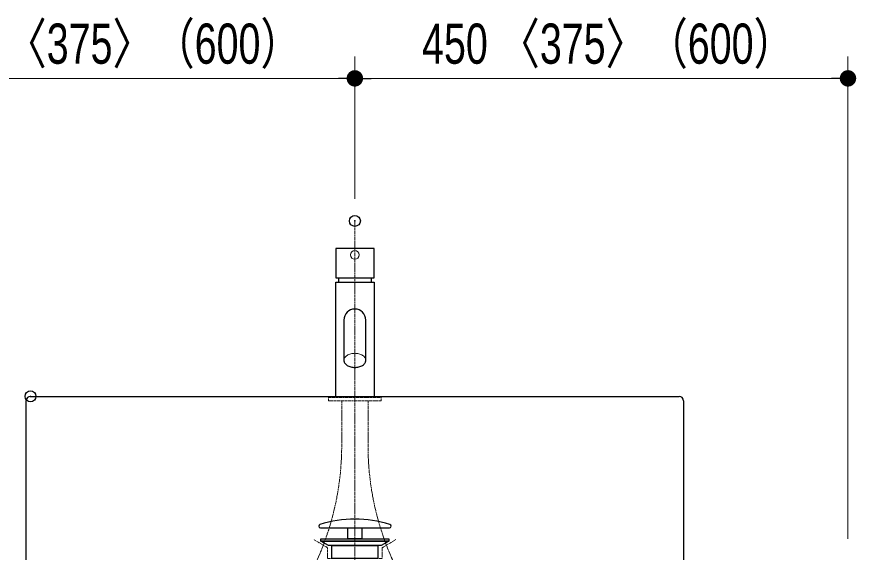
# Model space of a CAD drawing. Units: millimetres, scale not verified. Extents: x -6062 to 6062, y -3045 to 3045.
# Drawn here: x -5176 to -4410, y -1322 to -834 of the extents above; entities that cross this region are included whole.
import ezdxf
from ezdxf.enums import TextEntityAlignment as Align

# ---------------------------------------------------------------- set-up
doc = ezdxf.new("R2010")
doc.units = ezdxf.units.MM
doc.header["$LTSCALE"] = 20
doc.header["$PDMODE"] = 32
doc.header["$PDSIZE"] = 10
doc.linetypes.add('USER1', pattern=[2.91, 1.76, -0.4, 0.35, -0.4])
doc.linetypes.add('USER2', pattern=[1.11, 0.71, -0.4])
for name, color, linetype, lineweight in [('0-0_5ボウル・キャビネット', 7, 'Continuous', 15), ('0-1_4給排水', 7, 'Continuous', 30), ('0-3_2寸法-1', 7, 'Continuous', 15), ('0-4_0', 7, 'Continuous', 25)]:
    doc.layers.add(name, color=color, linetype=linetype, lineweight=lineweight)
doc.layers.add('0-5_Defpoints', color=7, linetype='Continuous')
doc.styles.add('ＭＳ Ｐゴシック', font='')
doc.styles.get('ＭＳ Ｐゴシック').set_extended_font_data('MS PGothic')

# ---------------------------------------------------------------- blocks, each defined once
blk = doc.blocks.new('グループ-2')
at = {"layer": '0-0_5ボウル・キャビネット', "lineweight": 30}
for p, q in [((-67600, -26600), (-67600, -23680)), ((-67520, -23600), (-55680, -23600))]:
    blk.add_line(p, q, dxfattribs=at)
blk.add_lwpolyline([(-55600, -23680), (-55600, -26600), (-67600, -26600)], dxfattribs=at)
at = {"layer": '0-0_5ボウル・キャビネット', "linetype": 'USER2'}
blk.add_lwpolyline([(-60850, -26211.1), (-61100, -26360), (-61100, -26560), (-62100, -26560), (-62100, -26360), (-62350, -26211.1)], dxfattribs=at)
at = {"layer": '0-0_5ボウル・キャビネット', "lineweight": 30}
for centre, start, end in [((-67520, -23680), 90, 180), ((-55680, -23680), 0, 90)]:
    blk.add_arc(centre, 80, start, end, dxfattribs=at)
blk = doc.blocks.new('グループ-4')
at = {"layer": '0-1_4給排水', "linetype": 'USER2', "lineweight": 15}
for p, q in [((-61950, -23600), (-61950, -23620)), ((-61250, -23620), (-61250, -23600))]:
    blk.add_line(p, q, dxfattribs=at)
blk.add_lwpolyline([(-62080, -23620), (-62080, -23680), (-61120, -23680), (-61120, -23620)], close=True, dxfattribs=at)
blk = doc.blocks.new('グループ-5')
at = {"layer": '0-1_4給排水'}
for p, q in [((-61900, -21440), (-61900, -21520)), ((-61300, -21440), (-61300, -21520))]:
    blk.add_line(p, q, dxfattribs=at)
blk.add_lwpolyline([(-61250, -20900), (-61950, -20900), (-61950, -21440), (-61250, -21440)], close=True, dxfattribs=at)
for points in [[(-61950, -23600), (-61950, -21520), (-61250, -21520), (-61250, -23600)], [(-61800, -22207.8), (-61800, -22943.4), (-61799.2, -22955), (-61796.7, -22966.8), (-61792.3, -22978.8), (-61786, -22990.7), (-61777.7, -23002.5), (-61767.4, -23013.8), (-61755.3, -23024.5), (-61741.4, -23034.3), (-61726.1, -23043.2), (-61709.4, -23051), (-61691.9, -23057.6), (-61673.6, -23063), (-61655, -23067), (-61636.4, -23069.8), (-61618, -23071.5), (-61600, -23072), (-61582, -23071.5), (-61563.6, -23069.8), (-61545, -23067), (-61526.4, -23063), (-61508.1, -23057.6), (-61490.6, -23051), (-61473.9, -23043.2), (-61458.6, -23034.3), (-61444.7, -23024.5), (-61432.6, -23013.8), (-61422.3, -23002.5), (-61414, -22990.7), (-61407.7, -22978.8), (-61403.3, -22966.8), (-61400.8, -22955), (-61400, -22943.4), (-61400, -22208)]]:
    blk.add_lwpolyline(points, dxfattribs=at)
at = {"layer": '0-1_4給排水', "lineweight": 15}
blk.add_lwpolyline([(-61400, -22943.4), (-61400.8, -22931.9), (-61403.3, -22920), (-61407.7, -22908), (-61414, -22896.1), (-61422.3, -22884.4), (-61432.6, -22873.1), (-61444.7, -22862.4), (-61458.6, -22852.5), (-61473.9, -22843.6), (-61490.6, -22835.8), (-61508.1, -22829.2), (-61526.4, -22823.9), (-61545, -22819.8), (-61563.6, -22817), (-61582, -22815.4), (-61600, -22814.9), (-61618, -22815.4), (-61636.4, -22817), (-61655, -22819.8), (-61673.6, -22823.9), (-61691.9, -22829.2), (-61709.4, -22835.8), (-61726.1, -22843.6), (-61741.4, -22852.5), (-61755.3, -22862.4), (-61767.4, -22873.1), (-61777.7, -22884.4), (-61786, -22896.1), (-61792.3, -22908), (-61796.7, -22920), (-61799.2, -22931.9), (-61800, -22943.4)], dxfattribs=at)
at = {"layer": '0-1_4給排水', "linetype": 'USER1', "lineweight": 15}
for points in [[(-61840, -24493.4), (-61840, -24403), (-61840, -23680)], [(-61360, -24493.4), (-61360, -24403), (-61360, -23680)]]:
    blk.add_lwpolyline(points, dxfattribs=at)
at = {"layer": '0-1_4給排水', "lineweight": 15}
blk.add_circle((-61600, -21020), 80, dxfattribs=at)
at = {"layer": '0-1_4給排水'}
for start, end in [(90, 180), (0, 90)]:
    blk.add_arc((-61600, -22208), 200, start, end, dxfattribs=at)
at = {"layer": '0-1_4給排水', "linetype": 'USER1', "lineweight": 15}
for centre, start, end in [((-66939.3, -24493.4), 330.41692, 0), ((-56260.7, -24493.4), 180, 209.58308)]:
    blk.add_arc(centre, 5099.3, start, end, dxfattribs=at)
at = {"layer": '0-1_4給排水'}
blk.add_blockref('グループ-4', (0, 0), dxfattribs=at)
blk = doc.blocks.new('グループ-9')
at = {"layer": '0-1_4給排水', "linetype": 'USER1', "lineweight": 15}
blk.add_line((-61600, -41400), (-61600, -20400), dxfattribs=at)
at = {"layer": '0-1_4給排水'}
for p, q in [((-62260, -25965.2), (-62260, -25970)), ((-62230, -26000), (-60970, -26000)), ((-60940, -25970), (-60940, -25965.2))]:
    blk.add_line(p, q, dxfattribs=at)
for points in [[(-61730, -26000), (-61470, -26000), (-61470, -26200), (-61730, -26200)], [(-62220, -26200), (-60980, -26200), (-60980, -26240), (-62220, -26240)], [(-62081.3, -26320), (-62220, -26240), (-60980, -26240), (-61120.2, -26320)], [(-62020, -26320), (-61180, -26320), (-61180, -26560), (-62020, -26560)]]:
    blk.add_lwpolyline(points, close=True, dxfattribs=at)
for centre, radius, start, end in [((-61600, -28002.5), 2162.5, 72.8168, 107.1832), ((-62230, -25965.2), 30, 107.1832, 180), ((-62230, -25970), 30, 180, 270), ((-60970, -25970), 30, 270, 0), ((-60970, -25965.2), 30, 0, 72.8168)]:
    blk.add_arc(centre, radius, start, end, dxfattribs=at)
blk = doc.blocks.new('_Dot')
at = {"layer": '0-4_0'}
blk.add_line((-10, 0), (-20, 0), dxfattribs=at)
for points in [[(0, 0), (-10, 0), (-9.92, 1.25)], [(0, 0), (-9.92, -1.25), (-10, 0)], [(0, 0), (-9.92, 1.25), (-9.69, 2.49)], [(0, 0), (-9.69, -2.49), (-9.92, -1.25)], [(0, 0), (-9.69, 2.49), (-9.3, 3.68)], [(0, 0), (-9.3, -3.68), (-9.69, -2.49)], [(0, 0), (-9.3, 3.68), (-8.76, 4.82)], [(0, 0), (-8.76, -4.82), (-9.3, -3.68)], [(0, 0), (-8.76, 4.82), (-8.09, 5.88)], [(0, 0), (-8.09, -5.88), (-8.76, -4.82)], [(0, 0), (-8.09, 5.88), (-7.29, 6.85)], [(0, 0), (-7.29, -6.85), (-8.09, -5.88)], [(0, 0), (-7.29, 6.85), (-6.37, 7.71)], [(0, 0), (-6.37, -7.71), (-7.29, -6.85)], [(0, 0), (-6.37, 7.71), (-5.36, 8.44)], [(0, 0), (-5.36, -8.44), (-6.37, -7.71)], [(0, 0), (-5.36, 8.44), (-4.26, 9.05)], [(0, 0), (-4.26, -9.05), (-5.36, -8.44)], [(0, 0), (-4.26, 9.05), (-3.09, 9.51)], [(0, 0), (-3.09, -9.51), (-4.26, -9.05)], [(0, 0), (-3.09, 9.51), (-1.87, 9.82)], [(0, 0), (-1.87, -9.82), (-3.09, -9.51)], [(0, 0), (-1.87, 9.82), (-0.63, 9.98)], [(0, 0), (-0.63, -9.98), (-1.87, -9.82)], [(0, 0), (-0.63, 9.98), (0.63, 9.98)], [(0, 0), (0.63, -9.98), (-0.63, -9.98)], [(0, 0), (0.63, 9.98), (1.87, 9.82)], [(0, 0), (1.87, 9.82), (3.09, 9.51)], [(0, 0), (3.09, 9.51), (4.26, 9.05)], [(0, 0), (4.26, 9.05), (5.36, 8.44)], [(0, 0), (5.36, 8.44), (6.37, 7.71)], [(0, 0), (6.37, 7.71), (7.29, 6.85)], [(0, 0), (7.29, 6.85), (8.09, 5.88)], [(0, 0), (8.09, 5.88), (8.76, 4.82)], [(0, 0), (8.76, 4.82), (9.3, 3.68)], [(0, 0), (9.3, 3.68), (9.69, 2.49)], [(0, 0), (9.69, 2.49), (9.92, 1.25)], [(0, 0), (9.92, 1.25), (10, 0)], [(0, 0), (1.87, -9.82), (0.63, -9.98)], [(0, 0), (3.09, -9.51), (1.87, -9.82)], [(0, 0), (4.26, -9.05), (3.09, -9.51)], [(0, 0), (5.36, -8.44), (4.26, -9.05)], [(0, 0), (6.37, -7.71), (5.36, -8.44)], [(0, 0), (7.29, -6.85), (6.37, -7.71)], [(0, 0), (8.09, -5.88), (7.29, -6.85)], [(0, 0), (8.76, -4.82), (8.09, -5.88)], [(0, 0), (9.3, -3.68), (8.76, -4.82)], [(0, 0), (9.69, -2.49), (9.3, -3.68)], [(0, 0), (9.92, -1.25), (9.69, -2.49)], [(0, 0), (10, 0), (9.92, -1.25)]]:
    blk.add_solid(points, dxfattribs=at)

msp = doc.modelspace()

# ---------------------------------------------------------------- linework, layer by layer
at = {"layer": '0-3_2寸法-1'}
for p, q in [((-4867.5, -1000), (-4867.5, -870)), ((-4867.5, -1000), (-4867.5, -870)), ((-4417.5, -1310), (-4417.5, -870)), ((-5302.49, -890), (-4882.51, -890)), ((-4432.51, -890), (-4852.49, -890))]:
    msp.add_line(p, q, dxfattribs=at)
at = {"layer": '0-5_Defpoints'}
for p in [(-4867.5, -890), (-4867.5, -1020), (-5163.5, -1180)]:
    msp.add_point(p, dxfattribs=at)

# ---------------------------------------------------------------- block references
at = {"layer": '0-0_5ボウル・キャビネット', "xscale": 0.05, "yscale": 0.05}
msp.add_blockref('グループ-2', (-1787.5, 0), dxfattribs=at)
at = {"layer": '0-1_4給排水', "xscale": 0.05, "yscale": 0.05}
for name in ['グループ-9', 'グループ-5']:
    msp.add_blockref(name, (-1787.5, 0), dxfattribs=at)
at = {"layer": '0-3_2寸法-1', "xscale": 0.7503418, "yscale": 0.7503418}
for p in [(-4867.5, -890), (-4417.5, -890)]:
    msp.add_blockref('_Dot', p, dxfattribs=at)
at = {"layer": '0-3_2寸法-1', "xscale": 0.7503418, "yscale": 0.7503418, "rotation": 180}
msp.add_blockref('_Dot', (-4867.5, -890), dxfattribs=at)

# ---------------------------------------------------------------- texts
at = {"layer": '0-3_2寸法-1', "style": 'ＭＳ Ｐゴシック', "width": 0.75}
for p in [(-5256.19, -887.65), (-4806.19, -887.65)]:
    msp.add_text('450 〈375〉（600）', height=36.66, dxfattribs=at).set_placement(p, align=Align.BOTTOM_LEFT)

doc.saveas('drawing.dxf')
